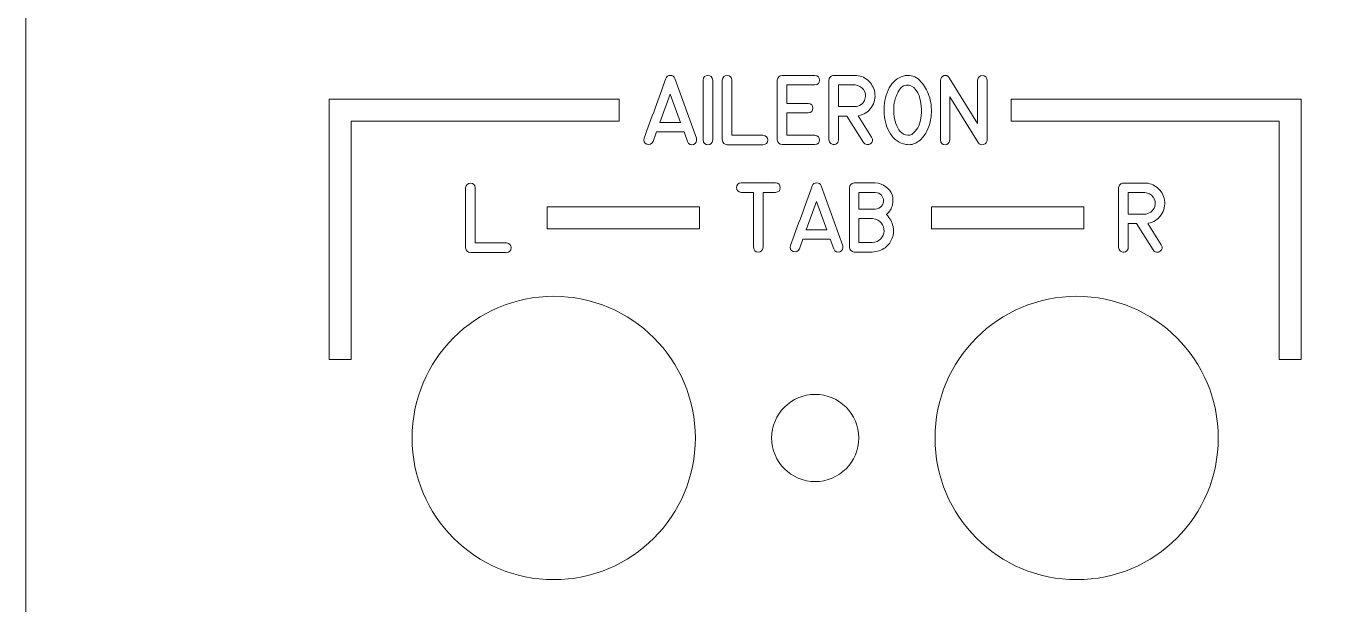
# Model space of a CAD drawing. Header units: millimetres. Extents: x -72 to 72, y -123 to 123.
# Drawn here: x -72.2 to -12.7, y 63.4 to 89.9 of the extents above; entities that cross this region are included whole.
import ezdxf

# ---------------------------------------------------------------- set-up
doc = ezdxf.new("R2010")
doc.units = ezdxf.units.MM
doc.header["$MEASUREMENT"] = 0
doc.layers.add('Layer 1', color=7, linetype='Continuous')

msp = doc.modelspace()

# ---------------------------------------------------------------- linework, layer by layer
at = {"layer": 'Layer 1', "color": 240, "lineweight": 9}
for points in [[(-48.3054, 80.6269), (-41.3054, 80.6269), (-41.3054, 81.6269), (-48.3054, 81.6269), (-48.3054, 80.6269)], [(-48.3054, 80.6269), (-41.3054, 80.6269), (-41.3054, 81.6269), (-48.3054, 81.6269), (-48.3054, 80.6269)], [(-30.6662, 80.6269), (-23.6662, 80.6269), (-23.6662, 81.6269), (-30.6662, 81.6269), (-30.6662, 80.6269)]]:
    msp.add_lwpolyline(points, close=True, dxfattribs=at)
at = {"layer": 'Layer 1', "color": 250, "lineweight": 9}
for centre, major_axis in [((-48, 71.025), (0, 6.5)), ((-24, 71.025), (0, 6.5)), ((-36, 71.025), (0, 2))]:
    msp.add_ellipse(centre, major_axis=major_axis, ratio=1, dxfattribs=at)
at = {"layer": 'Layer 1', "lineweight": 9}
msp.add_open_spline([(70.725, 123.025), (70.725, 123.025), (-70.725, 123.025), (-70.725, 123.025), (-70.725, 123.025), (-71.1231, 123.0247), (-71.5047, 122.8663), (-71.786, 122.5847), (-71.786, 122.5847), (-72.0673, 122.303), (-72.2252, 121.923), (-72.225, 121.525), (-72.225, 121.525), (-72.225, 121.525), (-72.225, 117.0375), (-72.225, 117.0375), (-72.225, 117.0375), (-72.2247, 116.6394), (-72.0664, 116.2577), (-71.7847, 115.9764), (-71.7847, 115.9764), (-71.503, 115.6951), (-71.1231, 115.5372), (-70.725, 115.5375), (-70.725, 115.5375), (-70.725, 115.5375), (-68.2625, 115.5375), (-68.2625, 115.5375), (-68.2625, 115.5375), (-66.1189, 115.5375), (-64.1381, 114.3939), (-63.0663, 112.5375), (-63.0663, 112.5375), (-61.9945, 110.6811), (-61.9945, 108.3939), (-63.0663, 106.5375), (-63.0663, 106.5375), (-64.1381, 104.6811), (-66.1189, 103.5375), (-68.2625, 103.5375), (-68.2625, 103.5375), (-68.2625, 103.5375), (-70.725, 103.5375), (-70.725, 103.5375), (-70.725, 103.5375), (-71.1231, 103.5372), (-71.5047, 103.3788), (-71.786, 103.0972), (-71.786, 103.0972), (-72.0673, 102.8155), (-72.2252, 102.4355), (-72.225, 102.0375), (-72.225, 102.0375), (-72.225, 102.0375), (-72.225, 50.3625), (-72.225, 50.3625), (-72.225, 50.3625), (-72.2247, 49.9644), (-72.0664, 49.5827), (-71.7847, 49.3014), (-71.7847, 49.3014), (-71.503, 49.0201), (-71.1231, 48.8622), (-70.725, 48.8625), (-70.725, 48.8625), (-70.725, 48.8625), (-68.2625, 48.8625), (-68.2625, 48.8625), (-68.2625, 48.8625), (-66.1189, 48.8625), (-64.1381, 47.7189), (-63.0663, 45.8625), (-63.0663, 45.8625), (-61.9945, 44.0061), (-61.9945, 41.7189), (-63.0663, 39.8625), (-63.0663, 39.8625), (-64.1381, 38.0061), (-66.1189, 36.8625), (-68.2625, 36.8625), (-68.2625, 36.8625), (-68.2625, 36.8625), (-70.725, 36.8625), (-70.725, 36.8625), (-70.725, 36.8625), (-71.1231, 36.8622), (-71.5047, 36.7038), (-71.786, 36.4222), (-71.786, 36.4222), (-72.0673, 36.1405), (-72.2252, 35.7605), (-72.225, 35.3625), (-72.225, 35.3625), (-72.225, 35.3625), (-72.225, -35.3625), (-72.225, -35.3625), (-72.225, -35.3625), (-72.2247, -35.7606), (-72.0664, -36.1423), (-71.7847, -36.4236), (-71.7847, -36.4236), (-71.503, -36.7049), (-71.1231, -36.8628), (-70.725, -36.8625), (-70.725, -36.8625), (-70.725, -36.8625), (-68.2625, -36.8625), (-68.2625, -36.8625), (-68.2625, -36.8625), (-66.1189, -36.8625), (-64.1381, -38.0061), (-63.0663, -39.8625), (-63.0663, -39.8625), (-61.9945, -41.7189), (-61.9945, -44.0061), (-63.0663, -45.8625), (-63.0663, -45.8625), (-64.1381, -47.7189), (-66.1189, -48.8625), (-68.2625, -48.8625), (-68.2625, -48.8625), (-68.2625, -48.8625), (-70.725, -48.8625), (-70.725, -48.8625), (-70.725, -48.8625), (-71.1231, -48.8628), (-71.5047, -49.0212), (-71.786, -49.3028), (-71.786, -49.3028), (-72.0673, -49.5845), (-72.2252, -49.9645), (-72.225, -50.3625), (-72.225, -50.3625), (-72.225, -50.3625), (-72.225, -102.0375), (-72.225, -102.0375), (-72.225, -102.0375), (-72.2247, -102.4356), (-72.0664, -102.8173), (-71.7847, -103.0986), (-71.7847, -103.0986), (-71.503, -103.3799), (-71.1231, -103.5378), (-70.725, -103.5375), (-70.725, -103.5375), (-70.725, -103.5375), (-68.2625, -103.5375), (-68.2625, -103.5375), (-68.2625, -103.5375), (-66.1189, -103.5375), (-64.1381, -104.6811), (-63.0663, -106.5375), (-63.0663, -106.5375), (-61.9945, -108.3939), (-61.9945, -110.6811), (-63.0663, -112.5375), (-63.0663, -112.5375), (-64.1381, -114.3939), (-66.1189, -115.5375), (-68.2625, -115.5375), (-68.2625, -115.5375), (-68.2625, -115.5375), (-70.725, -115.5375), (-70.725, -115.5375), (-70.725, -115.5375), (-71.1231, -115.5378), (-71.5047, -115.6962), (-71.786, -115.9778), (-71.786, -115.9778), (-72.0673, -116.2595), (-72.2252, -116.6395), (-72.225, -117.0375), (-72.225, -117.0375), (-72.225, -117.0375), (-72.225, -121.525), (-72.225, -121.525), (-72.225, -121.525), (-72.2247, -121.9231), (-72.0664, -122.3048), (-71.7847, -122.5861), (-71.7847, -122.5861), (-71.503, -122.8674), (-71.1231, -123.0253), (-70.725, -123.025), (-70.725, -123.025), (-70.725, -123.025), (70.725, -123.025), (70.725, -123.025), (70.725, -123.025), (71.1231, -123.0248), (71.5048, -122.8664), (71.7861, -122.5847), (71.7861, -122.5847), (72.0674, -122.3031), (72.2253, -121.9231), (72.225, -121.525), (72.225, -121.525), (72.225, -121.525), (72.225, -117.0375), (72.225, -117.0375), (72.225, -117.0375), (72.2248, -116.6395), (72.0664, -116.2578), (71.7847, -115.9765), (71.7847, -115.9765), (71.5031, -115.6952), (71.1231, -115.5373), (70.725, -115.5375), (70.725, -115.5375), (70.725, -115.5375), (68.2625, -115.5375), (68.2625, -115.5375), (68.2625, -115.5375), (66.1189, -115.5375), (64.1382, -114.3939), (63.0664, -112.5375), (63.0664, -112.5375), (61.9946, -110.6811), (61.9946, -108.3939), (63.0664, -106.5375), (63.0664, -106.5375), (64.1382, -104.6811), (66.1189, -103.5375), (68.2625, -103.5375), (68.2625, -103.5375), (68.2625, -103.5375), (70.725, -103.5375), (70.725, -103.5375), (70.725, -103.5375), (71.1231, -103.5373), (71.5048, -103.3789), (71.7861, -103.0972), (71.7861, -103.0972), (72.0674, -102.8156), (72.2253, -102.4356), (72.225, -102.0375), (72.225, -102.0375), (72.225, -102.0375), (72.225, -50.3625), (72.225, -50.3625), (72.225, -50.3625), (72.2248, -49.9645), (72.0664, -49.5828), (71.7847, -49.3015), (71.7847, -49.3015), (71.5031, -49.0202), (71.1231, -48.8623), (70.725, -48.8625), (70.725, -48.8625), (70.725, -48.8625), (68.2625, -48.8625), (68.2625, -48.8625), (68.2625, -48.8625), (66.1189, -48.8625), (64.1382, -47.7189), (63.0664, -45.8625), (63.0664, -45.8625), (61.9946, -44.0061), (61.9946, -41.7189), (63.0664, -39.8625), (63.0664, -39.8625), (64.1382, -38.0061), (66.1189, -36.8625), (68.2625, -36.8625), (68.2625, -36.8625), (68.2625, -36.8625), (70.725, -36.8625), (70.725, -36.8625), (70.725, -36.8625), (71.1231, -36.8623), (71.5048, -36.7039), (71.7861, -36.4222), (71.7861, -36.4222), (72.0674, -36.1406), (72.2253, -35.7606), (72.225, -35.3625), (72.225, -35.3625), (72.225, -35.3625), (72.225, 35.3625), (72.225, 35.3625), (72.225, 35.3625), (72.2248, 35.7605), (72.0664, 36.1422), (71.7847, 36.4235), (71.7847, 36.4235), (71.5031, 36.7048), (71.1231, 36.8627), (70.725, 36.8625), (70.725, 36.8625), (70.725, 36.8625), (68.2625, 36.8625), (68.2625, 36.8625), (68.2625, 36.8625), (66.1189, 36.8625), (64.1382, 38.0061), (63.0664, 39.8625), (63.0664, 39.8625), (61.9946, 41.7189), (61.9946, 44.0061), (63.0664, 45.8625), (63.0664, 45.8625), (64.1382, 47.7189), (66.1189, 48.8625), (68.2625, 48.8625), (68.2625, 48.8625), (68.2625, 48.8625), (70.725, 48.8625), (70.725, 48.8625), (70.725, 48.8625), (71.1231, 48.8627), (71.5048, 49.0211), (71.7861, 49.3028), (71.7861, 49.3028), (72.0674, 49.5844), (72.2253, 49.9644), (72.225, 50.3625), (72.225, 50.3625), (72.225, 50.3625), (72.225, 102.0375), (72.225, 102.0375), (72.225, 102.0375), (72.2248, 102.4355), (72.0664, 102.8172), (71.7847, 103.0985), (71.7847, 103.0985), (71.5031, 103.3798), (71.1231, 103.5377), (70.725, 103.5375), (70.725, 103.5375), (70.725, 103.5375), (68.2625, 103.5375), (68.2625, 103.5375), (68.2625, 103.5375), (66.1189, 103.5375), (64.1382, 104.6811), (63.0664, 106.5375), (63.0664, 106.5375), (61.9946, 108.3939), (61.9946, 110.6811), (63.0664, 112.5375), (63.0664, 112.5375), (64.1382, 114.3939), (66.1189, 115.5375), (68.2625, 115.5375), (68.2625, 115.5375), (68.2625, 115.5375), (70.725, 115.5375), (70.725, 115.5375), (70.725, 115.5375), (71.1231, 115.5377), (71.5048, 115.6961), (71.7861, 115.9778), (71.7861, 115.9778), (72.0674, 116.2594), (72.2253, 116.6394), (72.225, 117.0375), (72.225, 117.0375), (72.225, 117.0375), (72.225, 121.525), (72.225, 121.525), (72.225, 121.525), (72.2248, 121.923), (72.0664, 122.3047), (71.7847, 122.586), (71.7847, 122.586), (71.5031, 122.8673), (71.1231, 123.0252), (70.725, 123.025)], degree=3, knots=[0, 0, 0, 0, 0.0107527, 0.0107527, 0.0107527, 0.0107527, 0.0215054, 0.0215054, 0.0215054, 0.0215054, 0.0322581, 0.0322581, 0.0322581, 0.0322581, 0.0430108, 0.0430108, 0.0430108, 0.0430108, 0.0537634, 0.0537634, 0.0537634, 0.0537634, 0.0645161, 0.0645161, 0.0645161, 0.0645161, 0.0752688, 0.0752688, 0.0752688, 0.0752688, 0.0860215, 0.0860215, 0.0860215, 0.0860215, 0.0967742, 0.0967742, 0.0967742, 0.0967742, 0.1075269, 0.1075269, 0.1075269, 0.1075269, 0.1182796, 0.1182796, 0.1182796, 0.1182796, 0.1290323, 0.1290323, 0.1290323, 0.1290323, 0.1397849, 0.1397849, 0.1397849, 0.1397849, 0.1505376, 0.1505376, 0.1505376, 0.1505376, 0.1612903, 0.1612903, 0.1612903, 0.1612903, 0.172043, 0.172043, 0.172043, 0.172043, 0.1827957, 0.1827957, 0.1827957, 0.1827957, 0.1935484, 0.1935484, 0.1935484, 0.1935484, 0.2043011, 0.2043011, 0.2043011, 0.2043011, 0.2150538, 0.2150538, 0.2150538, 0.2150538, 0.2258065, 0.2258065, 0.2258065, 0.2258065, 0.2365591, 0.2365591, 0.2365591, 0.2365591, 0.2473118, 0.2473118, 0.2473118, 0.2473118, 0.2580645, 0.2580645, 0.2580645, 0.2580645, 0.2688172, 0.2688172, 0.2688172, 0.2688172, 0.2795699, 0.2795699, 0.2795699, 0.2795699, 0.2903226, 0.2903226, 0.2903226, 0.2903226, 0.3010753, 0.3010753, 0.3010753, 0.3010753, 0.311828, 0.311828, 0.311828, 0.311828, 0.3225806, 0.3225806, 0.3225806, 0.3225806, 0.3333333, 0.3333333, 0.3333333, 0.3333333, 0.344086, 0.344086, 0.344086, 0.344086, 0.3548387, 0.3548387, 0.3548387, 0.3548387, 0.3655914, 0.3655914, 0.3655914, 0.3655914, 0.3763441, 0.3763441, 0.3763441, 0.3763441, 0.3870968, 0.3870968, 0.3870968, 0.3870968, 0.3978495, 0.3978495, 0.3978495, 0.3978495, 0.4086022, 0.4086022, 0.4086022, 0.4086022, 0.4193548, 0.4193548, 0.4193548, 0.4193548, 0.4301075, 0.4301075, 0.4301075, 0.4301075, 0.4408602, 0.4408602, 0.4408602, 0.4408602, 0.4516129, 0.4516129, 0.4516129, 0.4516129, 0.4623656, 0.4623656, 0.4623656, 0.4623656, 0.4731183, 0.4731183, 0.4731183, 0.4731183, 0.483871, 0.483871, 0.483871, 0.483871, 0.4946237, 0.4946237, 0.4946237, 0.4946237, 0.5053763, 0.5053763, 0.5053763, 0.5053763, 0.516129, 0.516129, 0.516129, 0.516129, 0.5268817, 0.5268817, 0.5268817, 0.5268817, 0.5376344, 0.5376344, 0.5376344, 0.5376344, 0.5483871, 0.5483871, 0.5483871, 0.5483871, 0.5591398, 0.5591398, 0.5591398, 0.5591398, 0.5698925, 0.5698925, 0.5698925, 0.5698925, 0.5806452, 0.5806452, 0.5806452, 0.5806452, 0.5913978, 0.5913978, 0.5913978, 0.5913978, 0.6021505, 0.6021505, 0.6021505, 0.6021505, 0.6129032, 0.6129032, 0.6129032, 0.6129032, 0.6236559, 0.6236559, 0.6236559, 0.6236559, 0.6344086, 0.6344086, 0.6344086, 0.6344086, 0.6451613, 0.6451613, 0.6451613, 0.6451613, 0.655914, 0.655914, 0.655914, 0.655914, 0.6666667, 0.6666667, 0.6666667, 0.6666667, 0.6774194, 0.6774194, 0.6774194, 0.6774194, 0.688172, 0.688172, 0.688172, 0.688172, 0.6989247, 0.6989247, 0.6989247, 0.6989247, 0.7096774, 0.7096774, 0.7096774, 0.7096774, 0.7204301, 0.7204301, 0.7204301, 0.7204301, 0.7311828, 0.7311828, 0.7311828, 0.7311828, 0.7419355, 0.7419355, 0.7419355, 0.7419355, 0.7526882, 0.7526882, 0.7526882, 0.7526882, 0.7634409, 0.7634409, 0.7634409, 0.7634409, 0.7741935, 0.7741935, 0.7741935, 0.7741935, 0.7849462, 0.7849462, 0.7849462, 0.7849462, 0.7956989, 0.7956989, 0.7956989, 0.7956989, 0.8064516, 0.8064516, 0.8064516, 0.8064516, 0.8172043, 0.8172043, 0.8172043, 0.8172043, 0.827957, 0.827957, 0.827957, 0.827957, 0.8387097, 0.8387097, 0.8387097, 0.8387097, 0.8494624, 0.8494624, 0.8494624, 0.8494624, 0.8602151, 0.8602151, 0.8602151, 0.8602151, 0.8709677, 0.8709677, 0.8709677, 0.8709677, 0.8817204, 0.8817204, 0.8817204, 0.8817204, 0.8924731, 0.8924731, 0.8924731, 0.8924731, 0.9032258, 0.9032258, 0.9032258, 0.9032258, 0.9139785, 0.9139785, 0.9139785, 0.9139785, 0.9247312, 0.9247312, 0.9247312, 0.9247312, 0.9354839, 0.9354839, 0.9354839, 0.9354839, 0.9462366, 0.9462366, 0.9462366, 0.9462366, 0.9569892, 0.9569892, 0.9569892, 0.9569892, 0.9677419, 0.9677419, 0.9677419, 0.9677419, 0.9784946, 0.9784946, 0.9784946, 0.9784946, 1, 1, 1, 1], dxfattribs=at)
at = {"layer": 'Layer 1', "color": 240, "lineweight": 9}
for points, knots in [([(-43.8473, 84.782), (-43.6822, 85.2381), (-43.5166, 85.6937), (-43.3509, 86.1488), (-43.3509, 86.1488), (-43.1848, 86.6039), (-43.0186, 87.0595), (-42.8525, 87.5151), (-42.8525, 87.5151), (-42.8181, 87.6093), (-42.7503, 87.6569), (-42.6493, 87.658), (-42.6493, 87.658), (-42.5477, 87.6591), (-42.4794, 87.6114), (-42.4445, 87.5151), (-42.4445, 87.5151), (-42.4445, 87.5151), (-41.4507, 84.7746), (-41.4507, 84.7746), (-41.4507, 84.7746), (-41.42, 84.6285), (-41.4644, 84.5349), (-41.584, 84.4925), (-41.584, 84.4925), (-41.7042, 84.4497), (-41.7962, 84.4936), (-41.8619, 84.6227), (-41.8619, 84.6227), (-41.8619, 84.6227), (-42.0211, 85.0661), (-42.0211, 85.0661), (-42.0211, 85.0661), (-42.0211, 85.0661), (-43.2848, 85.0661), (-43.2848, 85.0661), (-43.2848, 85.0661), (-43.2848, 85.0661), (-43.4398, 84.6333), (-43.4398, 84.6333), (-43.4398, 84.6333), (-43.506, 84.5031), (-43.6002, 84.4608), (-43.7219, 84.5058), (-43.7219, 84.5058), (-43.8441, 84.5502), (-43.8859, 84.6428), (-43.8473, 84.782)], [0, 0, 0, 0, 0.0769231, 0.0769231, 0.0769231, 0.0769231, 0.1538462, 0.1538462, 0.1538462, 0.1538462, 0.2307692, 0.2307692, 0.2307692, 0.2307692, 0.3076923, 0.3076923, 0.3076923, 0.3076923, 0.3846154, 0.3846154, 0.3846154, 0.3846154, 0.4615385, 0.4615385, 0.4615385, 0.4615385, 0.5384615, 0.5384615, 0.5384615, 0.5384615, 0.6153846, 0.6153846, 0.6153846, 0.6153846, 0.6923077, 0.6923077, 0.6923077, 0.6923077, 0.7692308, 0.7692308, 0.7692308, 0.7692308, 0.8461538, 0.8461538, 0.8461538, 0.8461538, 1, 1, 1, 1]), ([(-40.7051, 84.6968), (-40.7279, 84.5513), (-40.8014, 84.4788), (-40.9258, 84.4793), (-40.9258, 84.4793), (-41.0507, 84.4798), (-41.1237, 84.5523), (-41.1454, 84.6968), (-41.1454, 84.6968), (-41.1454, 84.6968), (-41.1454, 87.4379), (-41.1454, 87.4379), (-41.1454, 87.4379), (-41.1237, 87.5834), (-41.0507, 87.6569), (-40.9258, 87.6575), (-40.9258, 87.6575), (-40.8014, 87.658), (-40.7279, 87.5844), (-40.7051, 87.4379), (-40.7051, 87.4379), (-40.7051, 87.4379), (-40.7051, 84.6968), (-40.7051, 84.6968)], [0, 0, 0, 0, 0.1428571, 0.1428571, 0.1428571, 0.1428571, 0.2857143, 0.2857143, 0.2857143, 0.2857143, 0.4285714, 0.4285714, 0.4285714, 0.4285714, 0.5714286, 0.5714286, 0.5714286, 0.5714286, 0.7142857, 0.7142857, 0.7142857, 0.7142857, 1, 1, 1, 1]), ([(-40.0448, 84.4814), (-40.1718, 84.4899), (-40.2453, 84.5613), (-40.2649, 84.6968), (-40.2649, 84.6968), (-40.2649, 84.6968), (-40.2649, 87.4379), (-40.2649, 87.4379), (-40.2649, 87.4379), (-40.2432, 87.5866), (-40.1675, 87.6596), (-40.0384, 87.6575), (-40.0384, 87.6575), (-39.9093, 87.6548), (-39.8389, 87.5813), (-39.8278, 87.4379), (-39.8278, 87.4379), (-39.8278, 87.4379), (-39.8278, 84.9143), (-39.8278, 84.9143), (-39.8278, 84.9143), (-39.8278, 84.9143), (-38.3969, 84.9153), (-38.3969, 84.9153), (-38.3969, 84.9153), (-38.2498, 84.8989), (-38.1773, 84.8248), (-38.1789, 84.6931), (-38.1789, 84.6931), (-38.1805, 84.5613), (-38.2535, 84.4909), (-38.3985, 84.4814), (-38.3985, 84.4814), (-38.3985, 84.4814), (-40.0448, 84.4814), (-40.0448, 84.4814)], [0, 0, 0, 0, 0.1, 0.1, 0.1, 0.1, 0.2, 0.2, 0.2, 0.2, 0.3, 0.3, 0.3, 0.3, 0.4, 0.4, 0.4, 0.4, 0.5, 0.5, 0.5, 0.5, 0.6, 0.6, 0.6, 0.6, 0.7, 0.7, 0.7, 0.7, 0.8, 0.8, 0.8, 0.8, 1, 1, 1, 1]), ([(-36.0172, 87.2257), (-36.0172, 87.2257), (-37.3026, 87.2257), (-37.3026, 87.2257), (-37.3026, 87.2257), (-37.3026, 87.2257), (-37.3026, 86.3774), (-37.3026, 86.3774), (-37.3026, 86.3774), (-37.3026, 86.3774), (-36.3226, 86.3774), (-36.3226, 86.3774), (-36.3226, 86.3774), (-36.176, 86.3557), (-36.103, 86.2822), (-36.1035, 86.1568), (-36.1035, 86.1568), (-36.104, 86.0308), (-36.1771, 85.9578), (-36.3226, 85.9372), (-36.3226, 85.9372), (-36.3226, 85.9372), (-37.3026, 85.9372), (-37.3026, 85.9372), (-37.3026, 85.9372), (-37.3026, 85.9372), (-37.3026, 84.9185), (-37.3026, 84.9185), (-37.3026, 84.9185), (-37.3026, 84.9185), (-36.0172, 84.9185), (-36.0172, 84.9185), (-36.0172, 84.9185), (-35.8717, 84.8968), (-35.7987, 84.8243), (-35.7987, 84.7), (-35.7987, 84.7), (-35.7987, 84.5761), (-35.8717, 84.5036), (-36.0172, 84.483), (-36.0172, 84.483), (-36.0172, 84.483), (-37.518, 84.483), (-37.518, 84.483), (-37.518, 84.483), (-37.6471, 84.4994), (-37.7206, 84.573), (-37.7381, 84.7031), (-37.7381, 84.7031), (-37.7381, 84.7031), (-37.7381, 87.441), (-37.7381, 87.441), (-37.7381, 87.441), (-37.7185, 87.5776), (-37.645, 87.6495), (-37.518, 87.658), (-37.518, 87.658), (-37.518, 87.658), (-36.0172, 87.658), (-36.0172, 87.658), (-36.0172, 87.658), (-35.8717, 87.6469), (-35.7987, 87.5739), (-35.7992, 87.44), (-35.7992, 87.44), (-35.7998, 87.3061), (-35.8728, 87.2347), (-36.0172, 87.2257)], [0, 0, 0, 0, 0.0555556, 0.0555556, 0.0555556, 0.0555556, 0.1111111, 0.1111111, 0.1111111, 0.1111111, 0.1666667, 0.1666667, 0.1666667, 0.1666667, 0.2222222, 0.2222222, 0.2222222, 0.2222222, 0.2777778, 0.2777778, 0.2777778, 0.2777778, 0.3333333, 0.3333333, 0.3333333, 0.3333333, 0.3888889, 0.3888889, 0.3888889, 0.3888889, 0.4444444, 0.4444444, 0.4444444, 0.4444444, 0.5, 0.5, 0.5, 0.5, 0.5555556, 0.5555556, 0.5555556, 0.5555556, 0.6111111, 0.6111111, 0.6111111, 0.6111111, 0.6666667, 0.6666667, 0.6666667, 0.6666667, 0.7222222, 0.7222222, 0.7222222, 0.7222222, 0.7777778, 0.7777778, 0.7777778, 0.7777778, 0.8333333, 0.8333333, 0.8333333, 0.8333333, 0.8888889, 0.8888889, 0.8888889, 0.8888889, 1, 1, 1, 1]), ([(-33.4101, 84.8196), (-33.3439, 84.7026), (-33.3625, 84.6047), (-33.4656, 84.5248), (-33.4656, 84.5248), (-33.5154, 84.4899), (-33.5725, 84.4777), (-33.6371, 84.4894), (-33.6371, 84.4894), (-33.7017, 84.5005), (-33.7487, 84.5327), (-33.7789, 84.5851), (-33.7789, 84.5851), (-33.7789, 84.5851), (-34.543, 85.7932), (-34.543, 85.7932), (-34.543, 85.7932), (-34.543, 85.7932), (-34.9309, 85.7932), (-34.9309, 85.7932), (-34.9309, 85.7932), (-34.9309, 85.7932), (-34.9309, 84.7015), (-34.9309, 84.7015), (-34.9309, 84.7015), (-34.9309, 84.6116), (-34.9717, 84.547), (-35.0531, 84.5068), (-35.0531, 84.5068), (-35.1352, 84.4671), (-35.2114, 84.4745), (-35.2828, 84.5296), (-35.2828, 84.5296), (-35.3394, 84.5719), (-35.368, 84.6291), (-35.368, 84.7015), (-35.368, 84.7015), (-35.368, 84.7015), (-35.368, 87.441), (-35.368, 87.441), (-35.368, 87.441), (-35.368, 87.5008), (-35.3468, 87.5522), (-35.305, 87.5945), (-35.305, 87.5945), (-35.2632, 87.6368), (-35.2119, 87.658), (-35.151, 87.658), (-35.151, 87.658), (-35.151, 87.658), (-34.1885, 87.658), (-34.1885, 87.658), (-34.1885, 87.658), (-33.9567, 87.658), (-33.7556, 87.5844), (-33.5852, 87.4373), (-33.5852, 87.4373), (-33.4148, 87.2897), (-33.3085, 87.1029), (-33.2672, 86.8764), (-33.2672, 86.8764), (-33.2238, 86.6335), (-33.2751, 86.4065), (-33.4217, 86.1954), (-33.4217, 86.1954), (-33.5678, 85.9837), (-33.762, 85.8557), (-34.0038, 85.8102), (-34.0038, 85.8102), (-34.0038, 85.8102), (-34.0334, 85.8054), (-34.0334, 85.8054), (-34.0334, 85.8054), (-34.0334, 85.8054), (-33.4101, 84.8196), (-33.4101, 84.8196)], [0, 0, 0, 0, 0.05, 0.05, 0.05, 0.05, 0.1, 0.1, 0.1, 0.1, 0.15, 0.15, 0.15, 0.15, 0.2, 0.2, 0.2, 0.2, 0.25, 0.25, 0.25, 0.25, 0.3, 0.3, 0.3, 0.3, 0.35, 0.35, 0.35, 0.35, 0.4, 0.4, 0.4, 0.4, 0.45, 0.45, 0.45, 0.45, 0.5, 0.5, 0.5, 0.5, 0.55, 0.55, 0.55, 0.55, 0.6, 0.6, 0.6, 0.6, 0.65, 0.65, 0.65, 0.65, 0.7, 0.7, 0.7, 0.7, 0.75, 0.75, 0.75, 0.75, 0.8, 0.8, 0.8, 0.8, 0.85, 0.85, 0.85, 0.85, 0.9, 0.9, 0.9, 0.9, 1, 1, 1, 1]), ([(-30.779, 86.7447), (-30.6843, 86.4584), (-30.6483, 86.1615), (-30.6716, 85.8535), (-30.6716, 85.8535), (-30.6949, 85.5456), (-30.7796, 85.2646), (-30.9251, 85.0101), (-30.9251, 85.0101), (-31.0172, 84.8518), (-31.1426, 84.7174), (-31.3019, 84.6068), (-31.3019, 84.6068), (-31.4611, 84.4962), (-31.6368, 84.4576), (-31.8289, 84.4909), (-31.8289, 84.4909), (-32.1422, 84.5454), (-32.3819, 84.709), (-32.548, 84.9804), (-32.548, 84.9804), (-32.7147, 85.2524), (-32.81, 85.5551), (-32.8343, 85.8885), (-32.8343, 85.8885), (-32.8587, 86.2218), (-32.8137, 86.5462), (-32.6994, 86.8627), (-32.6994, 86.8627), (-32.5851, 87.1791), (-32.403, 87.4088), (-32.1528, 87.5527), (-32.1528, 87.5527), (-32.031, 87.6231), (-31.903, 87.658), (-31.7702, 87.658), (-31.7702, 87.658), (-31.5156, 87.658), (-31.3082, 87.5622), (-31.1468, 87.3707), (-31.1468, 87.3707), (-30.9854, 87.1786), (-30.8632, 86.9701), (-30.779, 86.7447)], [0, 0, 0, 0, 0.0833333, 0.0833333, 0.0833333, 0.0833333, 0.1666667, 0.1666667, 0.1666667, 0.1666667, 0.25, 0.25, 0.25, 0.25, 0.3333333, 0.3333333, 0.3333333, 0.3333333, 0.4166667, 0.4166667, 0.4166667, 0.4166667, 0.5, 0.5, 0.5, 0.5, 0.5833333, 0.5833333, 0.5833333, 0.5833333, 0.6666667, 0.6666667, 0.6666667, 0.6666667, 0.75, 0.75, 0.75, 0.75, 0.8333333, 0.8333333, 0.8333333, 0.8333333, 1, 1, 1, 1]), ([(-28.1142, 84.6968), (-28.1142, 84.5883), (-28.1666, 84.5195), (-28.2714, 84.4899), (-28.2714, 84.4899), (-28.3767, 84.4608), (-28.4576, 84.4915), (-28.5158, 84.5825), (-28.5158, 84.5825), (-28.5158, 84.5825), (-29.8181, 86.6706), (-29.8181, 86.6706), (-29.8181, 86.6706), (-29.8181, 86.6706), (-29.8181, 84.6968), (-29.8181, 84.6968), (-29.8181, 84.6968), (-29.8409, 84.5523), (-29.9139, 84.4798), (-30.0372, 84.4798), (-30.0372, 84.4798), (-30.161, 84.4798), (-30.2335, 84.5523), (-30.2552, 84.6968), (-30.2552, 84.6968), (-30.2552, 84.6968), (-30.2552, 87.4347), (-30.2552, 87.4347), (-30.2552, 87.4347), (-30.2399, 87.5421), (-30.1848, 87.613), (-30.0901, 87.6474), (-30.0901, 87.6474), (-29.9954, 87.6813), (-29.9165, 87.649), (-29.8536, 87.5511), (-29.8536, 87.5511), (-29.8536, 87.5511), (-28.5513, 85.4598), (-28.5513, 85.4598), (-28.5513, 85.4598), (-28.5513, 85.4598), (-28.5513, 87.4347), (-28.5513, 87.4347), (-28.5513, 87.4347), (-28.5317, 87.5823), (-28.4566, 87.6559), (-28.3259, 87.6543), (-28.3259, 87.6543), (-28.1952, 87.6527), (-28.1248, 87.5797), (-28.1142, 87.4347), (-28.1142, 87.4347), (-28.1142, 87.4347), (-28.1142, 84.6968), (-28.1142, 84.6968)], [0, 0, 0, 0, 0.0666667, 0.0666667, 0.0666667, 0.0666667, 0.1333333, 0.1333333, 0.1333333, 0.1333333, 0.2, 0.2, 0.2, 0.2, 0.2666667, 0.2666667, 0.2666667, 0.2666667, 0.3333333, 0.3333333, 0.3333333, 0.3333333, 0.4, 0.4, 0.4, 0.4, 0.4666667, 0.4666667, 0.4666667, 0.4666667, 0.5333333, 0.5333333, 0.5333333, 0.5333333, 0.6, 0.6, 0.6, 0.6, 0.6666667, 0.6666667, 0.6666667, 0.6666667, 0.7333333, 0.7333333, 0.7333333, 0.7333333, 0.8, 0.8, 0.8, 0.8, 0.8666667, 0.8666667, 0.8666667, 0.8666667, 1, 1, 1, 1]), ([(-34.1885, 86.2287), (-34.0827, 86.2287), (-33.9853, 86.2605), (-33.8959, 86.325), (-33.8959, 86.325), (-33.8064, 86.3891), (-33.7466, 86.4727), (-33.7154, 86.5759), (-33.7154, 86.5759), (-33.6667, 86.7351), (-33.689, 86.8791), (-33.7821, 87.0077), (-33.7821, 87.0077), (-33.8752, 87.1362), (-34.0033, 87.2072), (-34.1663, 87.2209), (-34.1663, 87.2209), (-34.1663, 87.2209), (-34.9309, 87.2209), (-34.9309, 87.2209), (-34.9309, 87.2209), (-34.9309, 87.2209), (-34.9309, 86.2287), (-34.9309, 86.2287), (-34.9309, 86.2287), (-34.9309, 86.2287), (-34.1885, 86.2287), (-34.1885, 86.2287)], [0, 0, 0, 0, 0.125, 0.125, 0.125, 0.125, 0.25, 0.25, 0.25, 0.25, 0.375, 0.375, 0.375, 0.375, 0.5, 0.5, 0.5, 0.5, 0.625, 0.625, 0.625, 0.625, 0.75, 0.75, 0.75, 0.75, 1, 1, 1, 1]), ([(-31.7575, 87.2177), (-31.9474, 87.2177), (-32.0914, 87.1156), (-32.1893, 86.9108), (-32.1893, 86.9108), (-32.2872, 86.706), (-32.3485, 86.5314), (-32.3745, 86.3869), (-32.3745, 86.3869), (-32.3941, 86.2811), (-32.4015, 86.1536), (-32.3962, 86.0038), (-32.3962, 86.0038), (-32.3909, 85.8541), (-32.3692, 85.7059), (-32.3311, 85.5599), (-32.3311, 85.5599), (-32.293, 85.4133), (-32.2353, 85.2815), (-32.1591, 85.1646), (-32.1591, 85.1646), (-32.0824, 85.0471), (-31.9824, 84.9693), (-31.8585, 84.9312), (-31.8585, 84.9312), (-31.7135, 84.8857), (-31.5887, 84.9143), (-31.4839, 85.0169), (-31.4839, 85.0169), (-31.3791, 85.1201), (-31.2997, 85.2291), (-31.2458, 85.345), (-31.2458, 85.345), (-31.1913, 85.4641), (-31.1537, 85.6197), (-31.1336, 85.8133), (-31.1336, 85.8133), (-31.1135, 86.0065), (-31.1182, 86.1996), (-31.1473, 86.3922), (-31.1473, 86.3922), (-31.177, 86.5849), (-31.2346, 86.7584), (-31.3204, 86.9129), (-31.3204, 86.9129), (-31.4061, 87.0675), (-31.5283, 87.1659), (-31.686, 87.2082), (-31.686, 87.2082), (-31.7067, 87.2146), (-31.7305, 87.2177), (-31.7575, 87.2177)], [0, 0, 0, 0, 0.0714286, 0.0714286, 0.0714286, 0.0714286, 0.1428571, 0.1428571, 0.1428571, 0.1428571, 0.2142857, 0.2142857, 0.2142857, 0.2142857, 0.2857143, 0.2857143, 0.2857143, 0.2857143, 0.3571429, 0.3571429, 0.3571429, 0.3571429, 0.4285714, 0.4285714, 0.4285714, 0.4285714, 0.5, 0.5, 0.5, 0.5, 0.5714286, 0.5714286, 0.5714286, 0.5714286, 0.6428571, 0.6428571, 0.6428571, 0.6428571, 0.7142857, 0.7142857, 0.7142857, 0.7142857, 0.7857143, 0.7857143, 0.7857143, 0.7857143, 0.8571429, 0.8571429, 0.8571429, 0.8571429, 1, 1, 1, 1]), ([(-58.3001, 85.5655), (-58.3001, 85.5655), (-58.3001, 74.6269), (-58.3001, 74.6269), (-58.3001, 74.6269), (-58.3001, 74.6269), (-57.3001, 74.6269), (-57.3001, 74.6269), (-57.3001, 74.6269), (-57.3001, 74.6269), (-57.3001, 85.5655), (-57.3001, 85.5655), (-57.3001, 85.5655), (-57.3001, 85.5655), (-45.0015, 85.5655), (-45.0015, 85.5655), (-45.0015, 85.5655), (-45.0015, 85.5655), (-45.0015, 86.5655), (-45.0015, 86.5655), (-45.0015, 86.5655), (-45.0015, 86.5655), (-57.3001, 86.5655), (-57.3001, 86.5655), (-57.3001, 86.5655), (-57.3001, 86.5655), (-58.3001, 86.5655), (-58.3001, 86.5655), (-58.3001, 86.5655), (-58.3001, 86.5655), (-58.3001, 85.5655), (-58.3001, 85.5655)], [0, 0, 0, 0, 0.1111111, 0.1111111, 0.1111111, 0.1111111, 0.2222222, 0.2222222, 0.2222222, 0.2222222, 0.3333333, 0.3333333, 0.3333333, 0.3333333, 0.4444444, 0.4444444, 0.4444444, 0.4444444, 0.5555556, 0.5555556, 0.5555556, 0.5555556, 0.6666667, 0.6666667, 0.6666667, 0.6666667, 0.7777778, 0.7777778, 0.7777778, 0.7777778, 1, 1, 1, 1]), ([(-42.1794, 85.5016), (-42.1794, 85.5016), (-42.6508, 86.8039), (-42.6508, 86.8039), (-42.6508, 86.8039), (-42.6508, 86.8039), (-43.125, 85.5016), (-43.125, 85.5016), (-43.125, 85.5016), (-43.125, 85.5016), (-42.1794, 85.5016), (-42.1794, 85.5016)], [0, 0, 0, 0, 0.25, 0.25, 0.25, 0.25, 0.5, 0.5, 0.5, 0.5, 1, 1, 1, 1]), ([(-42.6508, 86.8039), (-42.6508, 86.8039), (-42.1794, 85.5016), (-42.1794, 85.5016), (-42.1794, 85.5016), (-42.1794, 85.5016), (-42.6508, 86.8039), (-42.6508, 86.8039)], [0, 0, 0, 0, 0.3333333, 0.3333333, 0.3333333, 0.3333333, 1, 1, 1, 1]), ([(-13.7, 85.5655), (-13.7, 85.5655), (-13.7, 74.6269), (-13.7, 74.6269), (-13.7, 74.6269), (-13.7, 74.6269), (-14.7, 74.6269), (-14.7, 74.6269), (-14.7, 74.6269), (-14.7, 74.6269), (-14.7, 85.5655), (-14.7, 85.5655), (-14.7, 85.5655), (-14.7, 85.5655), (-26.9986, 85.5655), (-26.9986, 85.5655), (-26.9986, 85.5655), (-26.9986, 85.5655), (-26.9986, 86.5655), (-26.9986, 86.5655), (-26.9986, 86.5655), (-26.9986, 86.5655), (-14.7, 86.5655), (-14.7, 86.5655), (-14.7, 86.5655), (-14.7, 86.5655), (-13.7, 86.5655), (-13.7, 86.5655), (-13.7, 86.5655), (-13.7, 86.5655), (-13.7, 85.5655), (-13.7, 85.5655)], [0, 0, 0, 0, 0.1111111, 0.1111111, 0.1111111, 0.1111111, 0.2222222, 0.2222222, 0.2222222, 0.2222222, 0.3333333, 0.3333333, 0.3333333, 0.3333333, 0.4444444, 0.4444444, 0.4444444, 0.4444444, 0.5555556, 0.5555556, 0.5555556, 0.5555556, 0.6666667, 0.6666667, 0.6666667, 0.6666667, 0.7777778, 0.7777778, 0.7777778, 0.7777778, 1, 1, 1, 1]), ([(-51.8237, 79.5378), (-51.9507, 79.5463), (-52.0242, 79.6177), (-52.0438, 79.7532), (-52.0438, 79.7532), (-52.0438, 79.7532), (-52.0438, 82.4943), (-52.0438, 82.4943), (-52.0438, 82.4943), (-52.0221, 82.643), (-51.9464, 82.716), (-51.8173, 82.7139), (-51.8173, 82.7139), (-51.6882, 82.7112), (-51.6178, 82.6377), (-51.6067, 82.4943), (-51.6067, 82.4943), (-51.6067, 82.4943), (-51.6067, 79.9707), (-51.6067, 79.9707), (-51.6067, 79.9707), (-51.6067, 79.9707), (-50.1758, 79.9717), (-50.1758, 79.9717), (-50.1758, 79.9717), (-50.0287, 79.9553), (-49.9562, 79.8812), (-49.9578, 79.7495), (-49.9578, 79.7495), (-49.9594, 79.6177), (-50.0324, 79.5473), (-50.1774, 79.5378), (-50.1774, 79.5378), (-50.1774, 79.5378), (-51.8237, 79.5378), (-51.8237, 79.5378)], [0, 0, 0, 0, 0.1, 0.1, 0.1, 0.1, 0.2, 0.2, 0.2, 0.2, 0.3, 0.3, 0.3, 0.3, 0.4, 0.4, 0.4, 0.4, 0.5, 0.5, 0.5, 0.5, 0.6, 0.6, 0.6, 0.6, 0.7, 0.7, 0.7, 0.7, 0.8, 0.8, 0.8, 0.8, 1, 1, 1, 1]), ([(-38.825, 79.7725), (-38.825, 79.7725), (-38.825, 82.2934), (-38.825, 82.2934), (-38.825, 82.2934), (-38.825, 82.2934), (-39.3938, 82.2934), (-39.3938, 82.2934), (-39.3938, 82.2934), (-39.5383, 82.3045), (-39.6108, 82.3775), (-39.6103, 82.5109), (-39.6103, 82.5109), (-39.6097, 82.6448), (-39.5372, 82.7183), (-39.3938, 82.7305), (-39.3938, 82.7305), (-39.3938, 82.7305), (-37.8201, 82.7305), (-37.8201, 82.7305), (-37.8201, 82.7305), (-37.6778, 82.7194), (-37.6058, 82.6458), (-37.6053, 82.5109), (-37.6053, 82.5109), (-37.6047, 82.3765), (-37.6767, 82.3035), (-37.8201, 82.2934), (-37.8201, 82.2934), (-37.8201, 82.2934), (-38.3874, 82.2934), (-38.3874, 82.2934), (-38.3874, 82.2934), (-38.3874, 82.2934), (-38.3874, 79.7725), (-38.3874, 79.7725), (-38.3874, 79.7725), (-38.4112, 79.6259), (-38.4874, 79.5534), (-38.6165, 79.5555), (-38.6165, 79.5555), (-38.7451, 79.5576), (-38.8144, 79.6301), (-38.825, 79.7725)], [0, 0, 0, 0, 0.0833333, 0.0833333, 0.0833333, 0.0833333, 0.1666667, 0.1666667, 0.1666667, 0.1666667, 0.25, 0.25, 0.25, 0.25, 0.3333333, 0.3333333, 0.3333333, 0.3333333, 0.4166667, 0.4166667, 0.4166667, 0.4166667, 0.5, 0.5, 0.5, 0.5, 0.5833333, 0.5833333, 0.5833333, 0.5833333, 0.6666667, 0.6666667, 0.6666667, 0.6666667, 0.75, 0.75, 0.75, 0.75, 0.8333333, 0.8333333, 0.8333333, 0.8333333, 1, 1, 1, 1]), ([(-38.825, 79.7725), (-38.825, 79.7725), (-38.825, 82.2934), (-38.825, 82.2934), (-38.825, 82.2934), (-38.825, 82.2934), (-39.3938, 82.2934), (-39.3938, 82.2934), (-39.3938, 82.2934), (-39.5383, 82.3045), (-39.6108, 82.3775), (-39.6103, 82.5109), (-39.6103, 82.5109), (-39.6097, 82.6448), (-39.5372, 82.7183), (-39.3938, 82.7305), (-39.3938, 82.7305), (-39.3938, 82.7305), (-37.8201, 82.7305), (-37.8201, 82.7305), (-37.8201, 82.7305), (-37.6778, 82.7194), (-37.6058, 82.6458), (-37.6053, 82.5109), (-37.6053, 82.5109), (-37.6047, 82.3765), (-37.6767, 82.3035), (-37.8201, 82.2934), (-37.8201, 82.2934), (-37.8201, 82.2934), (-38.3874, 82.2934), (-38.3874, 82.2934), (-38.3874, 82.2934), (-38.3874, 82.2934), (-38.3874, 79.7725), (-38.3874, 79.7725), (-38.3874, 79.7725), (-38.4112, 79.6259), (-38.4874, 79.5534), (-38.6165, 79.5555), (-38.6165, 79.5555), (-38.7451, 79.5576), (-38.8144, 79.6301), (-38.825, 79.7725)], [0, 0, 0, 0, 0.0833333, 0.0833333, 0.0833333, 0.0833333, 0.1666667, 0.1666667, 0.1666667, 0.1666667, 0.25, 0.25, 0.25, 0.25, 0.3333333, 0.3333333, 0.3333333, 0.3333333, 0.4166667, 0.4166667, 0.4166667, 0.4166667, 0.5, 0.5, 0.5, 0.5, 0.5833333, 0.5833333, 0.5833333, 0.5833333, 0.6666667, 0.6666667, 0.6666667, 0.6666667, 0.75, 0.75, 0.75, 0.75, 0.8333333, 0.8333333, 0.8333333, 0.8333333, 1, 1, 1, 1]), ([(-37.1317, 79.8545), (-36.9666, 80.3106), (-36.801, 80.7662), (-36.6353, 81.2213), (-36.6353, 81.2213), (-36.4692, 81.6764), (-36.303, 82.132), (-36.1369, 82.5876), (-36.1369, 82.5876), (-36.1025, 82.6818), (-36.0347, 82.7294), (-35.9337, 82.7305), (-35.9337, 82.7305), (-35.8321, 82.7316), (-35.7638, 82.6839), (-35.7289, 82.5876), (-35.7289, 82.5876), (-35.7289, 82.5876), (-34.7351, 79.8471), (-34.7351, 79.8471), (-34.7351, 79.8471), (-34.7044, 79.701), (-34.7488, 79.6074), (-34.8684, 79.565), (-34.8684, 79.565), (-34.9886, 79.5222), (-35.0806, 79.5661), (-35.1463, 79.6952), (-35.1463, 79.6952), (-35.1463, 79.6952), (-35.3055, 80.1386), (-35.3055, 80.1386), (-35.3055, 80.1386), (-35.3055, 80.1386), (-36.5692, 80.1386), (-36.5692, 80.1386), (-36.5692, 80.1386), (-36.5692, 80.1386), (-36.7242, 79.7058), (-36.7242, 79.7058), (-36.7242, 79.7058), (-36.7904, 79.5756), (-36.8846, 79.5333), (-37.0063, 79.5783), (-37.0063, 79.5783), (-37.1285, 79.6227), (-37.1703, 79.7153), (-37.1317, 79.8545)], [0, 0, 0, 0, 0.0769231, 0.0769231, 0.0769231, 0.0769231, 0.1538462, 0.1538462, 0.1538462, 0.1538462, 0.2307692, 0.2307692, 0.2307692, 0.2307692, 0.3076923, 0.3076923, 0.3076923, 0.3076923, 0.3846154, 0.3846154, 0.3846154, 0.3846154, 0.4615385, 0.4615385, 0.4615385, 0.4615385, 0.5384615, 0.5384615, 0.5384615, 0.5384615, 0.6153846, 0.6153846, 0.6153846, 0.6153846, 0.6923077, 0.6923077, 0.6923077, 0.6923077, 0.7692308, 0.7692308, 0.7692308, 0.7692308, 0.8461538, 0.8461538, 0.8461538, 0.8461538, 1, 1, 1, 1]), ([(-37.1317, 79.8545), (-36.9666, 80.3106), (-36.801, 80.7662), (-36.6353, 81.2213), (-36.6353, 81.2213), (-36.4692, 81.6764), (-36.303, 82.132), (-36.1369, 82.5876), (-36.1369, 82.5876), (-36.1025, 82.6818), (-36.0347, 82.7294), (-35.9337, 82.7305), (-35.9337, 82.7305), (-35.8321, 82.7316), (-35.7638, 82.6839), (-35.7289, 82.5876), (-35.7289, 82.5876), (-35.7289, 82.5876), (-34.7351, 79.8471), (-34.7351, 79.8471), (-34.7351, 79.8471), (-34.7044, 79.701), (-34.7488, 79.6074), (-34.8684, 79.565), (-34.8684, 79.565), (-34.9886, 79.5222), (-35.0806, 79.5661), (-35.1463, 79.6952), (-35.1463, 79.6952), (-35.1463, 79.6952), (-35.3055, 80.1386), (-35.3055, 80.1386), (-35.3055, 80.1386), (-35.3055, 80.1386), (-36.5692, 80.1386), (-36.5692, 80.1386), (-36.5692, 80.1386), (-36.5692, 80.1386), (-36.7242, 79.7058), (-36.7242, 79.7058), (-36.7242, 79.7058), (-36.7904, 79.5756), (-36.8846, 79.5333), (-37.0063, 79.5783), (-37.0063, 79.5783), (-37.1285, 79.6227), (-37.1703, 79.7153), (-37.1317, 79.8545)], [0, 0, 0, 0, 0.0769231, 0.0769231, 0.0769231, 0.0769231, 0.1538462, 0.1538462, 0.1538462, 0.1538462, 0.2307692, 0.2307692, 0.2307692, 0.2307692, 0.3076923, 0.3076923, 0.3076923, 0.3076923, 0.3846154, 0.3846154, 0.3846154, 0.3846154, 0.4615385, 0.4615385, 0.4615385, 0.4615385, 0.5384615, 0.5384615, 0.5384615, 0.5384615, 0.6153846, 0.6153846, 0.6153846, 0.6153846, 0.6923077, 0.6923077, 0.6923077, 0.6923077, 0.7692308, 0.7692308, 0.7692308, 0.7692308, 0.8461538, 0.8461538, 0.8461538, 0.8461538, 1, 1, 1, 1]), ([(-33.2471, 82.7305), (-33.0508, 82.7141), (-32.8857, 82.6543), (-32.7518, 82.5522), (-32.7518, 82.5522), (-32.6179, 82.45), (-32.5248, 82.3267), (-32.4735, 82.1823), (-32.4735, 82.1823), (-32.4216, 82.0384), (-32.4147, 81.8849), (-32.4523, 81.7219), (-32.4523, 81.7219), (-32.4899, 81.5595), (-32.5814, 81.4097), (-32.7259, 81.2732), (-32.7259, 81.2732), (-32.5666, 81.106), (-32.4676, 80.925), (-32.4285, 80.7308), (-32.4285, 80.7308), (-32.3893, 80.5366), (-32.4015, 80.3545), (-32.465, 80.1857), (-32.465, 80.1857), (-32.5285, 80.0169), (-32.6386, 79.8735), (-32.7957, 79.7555), (-32.7957, 79.7555), (-32.9529, 79.6375), (-33.1476, 79.5708), (-33.3805, 79.5555), (-33.3805, 79.5555), (-33.3805, 79.5555), (-33.3847, 79.5555), (-33.3847, 79.5555), (-33.3847, 79.5555), (-33.3847, 79.5555), (-34.2097, 79.5555), (-34.2097, 79.5555), (-34.2097, 79.5555), (-34.3367, 79.573), (-34.4102, 79.6449), (-34.4298, 79.7709), (-34.4298, 79.7709), (-34.4298, 79.7709), (-34.4298, 82.5104), (-34.4298, 82.5104), (-34.4298, 82.5104), (-34.4123, 82.6384), (-34.3388, 82.712), (-34.2097, 82.7305), (-34.2097, 82.7305), (-34.2097, 82.7305), (-33.2471, 82.7305), (-33.2471, 82.7305)], [0, 0, 0, 0, 0.0666667, 0.0666667, 0.0666667, 0.0666667, 0.1333333, 0.1333333, 0.1333333, 0.1333333, 0.2, 0.2, 0.2, 0.2, 0.2666667, 0.2666667, 0.2666667, 0.2666667, 0.3333333, 0.3333333, 0.3333333, 0.3333333, 0.4, 0.4, 0.4, 0.4, 0.4666667, 0.4666667, 0.4666667, 0.4666667, 0.5333333, 0.5333333, 0.5333333, 0.5333333, 0.6, 0.6, 0.6, 0.6, 0.6666667, 0.6666667, 0.6666667, 0.6666667, 0.7333333, 0.7333333, 0.7333333, 0.7333333, 0.8, 0.8, 0.8, 0.8, 0.8666667, 0.8666667, 0.8666667, 0.8666667, 1, 1, 1, 1]), ([(-33.2471, 82.7305), (-33.0508, 82.7141), (-32.8857, 82.6543), (-32.7518, 82.5522), (-32.7518, 82.5522), (-32.6179, 82.45), (-32.5248, 82.3267), (-32.4735, 82.1823), (-32.4735, 82.1823), (-32.4216, 82.0384), (-32.4147, 81.8849), (-32.4523, 81.7219), (-32.4523, 81.7219), (-32.4899, 81.5595), (-32.5814, 81.4097), (-32.7259, 81.2732), (-32.7259, 81.2732), (-32.5666, 81.106), (-32.4676, 80.925), (-32.4285, 80.7308), (-32.4285, 80.7308), (-32.3893, 80.5366), (-32.4015, 80.3545), (-32.465, 80.1857), (-32.465, 80.1857), (-32.5285, 80.0169), (-32.6386, 79.8735), (-32.7957, 79.7555), (-32.7957, 79.7555), (-32.9529, 79.6375), (-33.1476, 79.5708), (-33.3805, 79.5555), (-33.3805, 79.5555), (-33.3805, 79.5555), (-33.3847, 79.5555), (-33.3847, 79.5555), (-33.3847, 79.5555), (-33.3847, 79.5555), (-34.2097, 79.5555), (-34.2097, 79.5555), (-34.2097, 79.5555), (-34.3367, 79.573), (-34.4102, 79.6449), (-34.4298, 79.7709), (-34.4298, 79.7709), (-34.4298, 79.7709), (-34.4298, 82.5104), (-34.4298, 82.5104), (-34.4298, 82.5104), (-34.4123, 82.6384), (-34.3388, 82.712), (-34.2097, 82.7305), (-34.2097, 82.7305), (-34.2097, 82.7305), (-33.2471, 82.7305), (-33.2471, 82.7305)], [0, 0, 0, 0, 0.0666667, 0.0666667, 0.0666667, 0.0666667, 0.1333333, 0.1333333, 0.1333333, 0.1333333, 0.2, 0.2, 0.2, 0.2, 0.2666667, 0.2666667, 0.2666667, 0.2666667, 0.3333333, 0.3333333, 0.3333333, 0.3333333, 0.4, 0.4, 0.4, 0.4, 0.4666667, 0.4666667, 0.4666667, 0.4666667, 0.5333333, 0.5333333, 0.5333333, 0.5333333, 0.6, 0.6, 0.6, 0.6, 0.6666667, 0.6666667, 0.6666667, 0.6666667, 0.7333333, 0.7333333, 0.7333333, 0.7333333, 0.8, 0.8, 0.8, 0.8, 0.8666667, 0.8666667, 0.8666667, 0.8666667, 1, 1, 1, 1]), ([(-20.1142, 79.8839), (-20.048, 79.7669), (-20.0666, 79.669), (-20.1697, 79.5891), (-20.1697, 79.5891), (-20.2195, 79.5542), (-20.2766, 79.542), (-20.3412, 79.5537), (-20.3412, 79.5537), (-20.4058, 79.5648), (-20.4528, 79.597), (-20.483, 79.6494), (-20.483, 79.6494), (-20.483, 79.6494), (-21.2471, 80.8575), (-21.2471, 80.8575), (-21.2471, 80.8575), (-21.2471, 80.8575), (-21.635, 80.8575), (-21.635, 80.8575), (-21.635, 80.8575), (-21.635, 80.8575), (-21.635, 79.7658), (-21.635, 79.7658), (-21.635, 79.7658), (-21.635, 79.6759), (-21.6758, 79.6113), (-21.7572, 79.5711), (-21.7572, 79.5711), (-21.8393, 79.5314), (-21.9155, 79.5388), (-21.9869, 79.5939), (-21.9869, 79.5939), (-22.0435, 79.6362), (-22.0721, 79.6934), (-22.0721, 79.7658), (-22.0721, 79.7658), (-22.0721, 79.7658), (-22.0721, 82.5053), (-22.0721, 82.5053), (-22.0721, 82.5053), (-22.0721, 82.5651), (-22.0509, 82.6165), (-22.0091, 82.6588), (-22.0091, 82.6588), (-21.9673, 82.7011), (-21.916, 82.7223), (-21.8551, 82.7223), (-21.8551, 82.7223), (-21.8551, 82.7223), (-20.8926, 82.7223), (-20.8926, 82.7223), (-20.8926, 82.7223), (-20.6608, 82.7223), (-20.4597, 82.6487), (-20.2893, 82.5016), (-20.2893, 82.5016), (-20.1189, 82.354), (-20.0126, 82.1672), (-19.9713, 81.9407), (-19.9713, 81.9407), (-19.9279, 81.6978), (-19.9792, 81.4708), (-20.1258, 81.2597), (-20.1258, 81.2597), (-20.2719, 81.048), (-20.4661, 80.92), (-20.7079, 80.8745), (-20.7079, 80.8745), (-20.7079, 80.8745), (-20.7375, 80.8697), (-20.7375, 80.8697), (-20.7375, 80.8697), (-20.7375, 80.8697), (-20.1142, 79.8839), (-20.1142, 79.8839)], [0, 0, 0, 0, 0.05, 0.05, 0.05, 0.05, 0.1, 0.1, 0.1, 0.1, 0.15, 0.15, 0.15, 0.15, 0.2, 0.2, 0.2, 0.2, 0.25, 0.25, 0.25, 0.25, 0.3, 0.3, 0.3, 0.3, 0.35, 0.35, 0.35, 0.35, 0.4, 0.4, 0.4, 0.4, 0.45, 0.45, 0.45, 0.45, 0.5, 0.5, 0.5, 0.5, 0.55, 0.55, 0.55, 0.55, 0.6, 0.6, 0.6, 0.6, 0.65, 0.65, 0.65, 0.65, 0.7, 0.7, 0.7, 0.7, 0.75, 0.75, 0.75, 0.75, 0.8, 0.8, 0.8, 0.8, 0.85, 0.85, 0.85, 0.85, 0.9, 0.9, 0.9, 0.9, 1, 1, 1, 1]), ([(-33.2471, 82.2902), (-33.2471, 82.2902), (-33.9911, 82.2902), (-33.9911, 82.2902), (-33.9911, 82.2902), (-33.9911, 82.2902), (-33.9911, 81.5261), (-33.9911, 81.5261), (-33.9911, 81.5261), (-33.9911, 81.5261), (-33.2423, 81.5261), (-33.2423, 81.5261), (-33.2423, 81.5261), (-33.1143, 81.5393), (-33.0185, 81.5854), (-32.9561, 81.6648), (-32.9561, 81.6648), (-32.8936, 81.7436), (-32.8635, 81.8283), (-32.8645, 81.9188), (-32.8645, 81.9188), (-32.8661, 82.0092), (-32.8989, 82.0918), (-32.9635, 82.1669), (-32.9635, 82.1669), (-33.0275, 82.2421), (-33.1217, 82.2828), (-33.2471, 82.2902)], [0, 0, 0, 0, 0.125, 0.125, 0.125, 0.125, 0.25, 0.25, 0.25, 0.25, 0.375, 0.375, 0.375, 0.375, 0.5, 0.5, 0.5, 0.5, 0.625, 0.625, 0.625, 0.625, 0.75, 0.75, 0.75, 0.75, 1, 1, 1, 1]), ([(-33.2471, 82.2902), (-33.2471, 82.2902), (-33.9911, 82.2902), (-33.9911, 82.2902), (-33.9911, 82.2902), (-33.9911, 82.2902), (-33.9911, 81.5261), (-33.9911, 81.5261), (-33.9911, 81.5261), (-33.9911, 81.5261), (-33.2423, 81.5261), (-33.2423, 81.5261), (-33.2423, 81.5261), (-33.1143, 81.5393), (-33.0185, 81.5854), (-32.9561, 81.6648), (-32.9561, 81.6648), (-32.8936, 81.7436), (-32.8635, 81.8283), (-32.8645, 81.9188), (-32.8645, 81.9188), (-32.8661, 82.0092), (-32.8989, 82.0918), (-32.9635, 82.1669), (-32.9635, 82.1669), (-33.0275, 82.2421), (-33.1217, 82.2828), (-33.2471, 82.2902)], [0, 0, 0, 0, 0.125, 0.125, 0.125, 0.125, 0.25, 0.25, 0.25, 0.25, 0.375, 0.375, 0.375, 0.375, 0.5, 0.5, 0.5, 0.5, 0.625, 0.625, 0.625, 0.625, 0.75, 0.75, 0.75, 0.75, 1, 1, 1, 1]), ([(-20.8926, 81.293), (-20.7868, 81.293), (-20.6894, 81.3248), (-20.6, 81.3893), (-20.6, 81.3893), (-20.5105, 81.4534), (-20.4507, 81.537), (-20.4195, 81.6402), (-20.4195, 81.6402), (-20.3708, 81.7994), (-20.3931, 81.9434), (-20.4862, 82.072), (-20.4862, 82.072), (-20.5793, 82.2005), (-20.7074, 82.2715), (-20.8704, 82.2852), (-20.8704, 82.2852), (-20.8704, 82.2852), (-21.635, 82.2852), (-21.635, 82.2852), (-21.635, 82.2852), (-21.635, 82.2852), (-21.635, 81.293), (-21.635, 81.293), (-21.635, 81.293), (-21.635, 81.293), (-20.8926, 81.293), (-20.8926, 81.293)], [0, 0, 0, 0, 0.125, 0.125, 0.125, 0.125, 0.25, 0.25, 0.25, 0.25, 0.375, 0.375, 0.375, 0.375, 0.5, 0.5, 0.5, 0.5, 0.625, 0.625, 0.625, 0.625, 0.75, 0.75, 0.75, 0.75, 1, 1, 1, 1]), ([(-35.4638, 80.5741), (-35.4638, 80.5741), (-35.9352, 81.8764), (-35.9352, 81.8764), (-35.9352, 81.8764), (-35.9352, 81.8764), (-36.4094, 80.5741), (-36.4094, 80.5741), (-36.4094, 80.5741), (-36.4094, 80.5741), (-35.4638, 80.5741), (-35.4638, 80.5741)], [0, 0, 0, 0, 0.25, 0.25, 0.25, 0.25, 0.5, 0.5, 0.5, 0.5, 1, 1, 1, 1]), ([(-35.4638, 80.5741), (-35.4638, 80.5741), (-35.9352, 81.8764), (-35.9352, 81.8764), (-35.9352, 81.8764), (-35.9352, 81.8764), (-36.4094, 80.5741), (-36.4094, 80.5741), (-36.4094, 80.5741), (-36.4094, 80.5741), (-35.4638, 80.5741), (-35.4638, 80.5741)], [0, 0, 0, 0, 0.25, 0.25, 0.25, 0.25, 0.5, 0.5, 0.5, 0.5, 1, 1, 1, 1]), ([(-35.9352, 81.8764), (-35.9352, 81.8764), (-35.4638, 80.5741), (-35.4638, 80.5741), (-35.4638, 80.5741), (-35.4638, 80.5741), (-35.9352, 81.8764), (-35.9352, 81.8764)], [0, 0, 0, 0, 0.3333333, 0.3333333, 0.3333333, 0.3333333, 1, 1, 1, 1]), ([(-35.9352, 81.8764), (-35.9352, 81.8764), (-35.4638, 80.5741), (-35.4638, 80.5741), (-35.4638, 80.5741), (-35.4638, 80.5741), (-35.9352, 81.8764), (-35.9352, 81.8764)], [0, 0, 0, 0, 0.3333333, 0.3333333, 0.3333333, 0.3333333, 1, 1, 1, 1]), ([(-33.3847, 79.9942), (-33.209, 80.0016), (-33.0751, 80.0582), (-32.9836, 80.1646), (-32.9836, 80.1646), (-32.8915, 80.2715), (-32.8434, 80.3895), (-32.8402, 80.5191), (-32.8402, 80.5191), (-32.8365, 80.6488), (-32.8778, 80.7705), (-32.9645, 80.8842), (-32.9645, 80.8842), (-33.0518, 80.998), (-33.1852, 81.0668), (-33.3662, 81.0901), (-33.3662, 81.0901), (-33.3662, 81.0901), (-33.9911, 81.0901), (-33.9911, 81.0901), (-33.9911, 81.0901), (-33.9911, 81.0901), (-33.9911, 79.9942), (-33.9911, 79.9942), (-33.9911, 79.9942), (-33.9911, 79.9942), (-33.3847, 79.9942), (-33.3847, 79.9942)], [0, 0, 0, 0, 0.125, 0.125, 0.125, 0.125, 0.25, 0.25, 0.25, 0.25, 0.375, 0.375, 0.375, 0.375, 0.5, 0.5, 0.5, 0.5, 0.625, 0.625, 0.625, 0.625, 0.75, 0.75, 0.75, 0.75, 1, 1, 1, 1]), ([(-33.3847, 79.9942), (-33.209, 80.0016), (-33.0751, 80.0582), (-32.9836, 80.1646), (-32.9836, 80.1646), (-32.8915, 80.2715), (-32.8434, 80.3895), (-32.8402, 80.5191), (-32.8402, 80.5191), (-32.8365, 80.6488), (-32.8778, 80.7705), (-32.9645, 80.8842), (-32.9645, 80.8842), (-33.0518, 80.998), (-33.1852, 81.0668), (-33.3662, 81.0901), (-33.3662, 81.0901), (-33.3662, 81.0901), (-33.9911, 81.0901), (-33.9911, 81.0901), (-33.9911, 81.0901), (-33.9911, 81.0901), (-33.9911, 79.9942), (-33.9911, 79.9942), (-33.9911, 79.9942), (-33.9911, 79.9942), (-33.3847, 79.9942), (-33.3847, 79.9942)], [0, 0, 0, 0, 0.125, 0.125, 0.125, 0.125, 0.25, 0.25, 0.25, 0.25, 0.375, 0.375, 0.375, 0.375, 0.5, 0.5, 0.5, 0.5, 0.625, 0.625, 0.625, 0.625, 0.75, 0.75, 0.75, 0.75, 1, 1, 1, 1])]:
    msp.add_open_spline(points, degree=3, knots=knots, dxfattribs=at)

doc.saveas('drawing.dxf')
